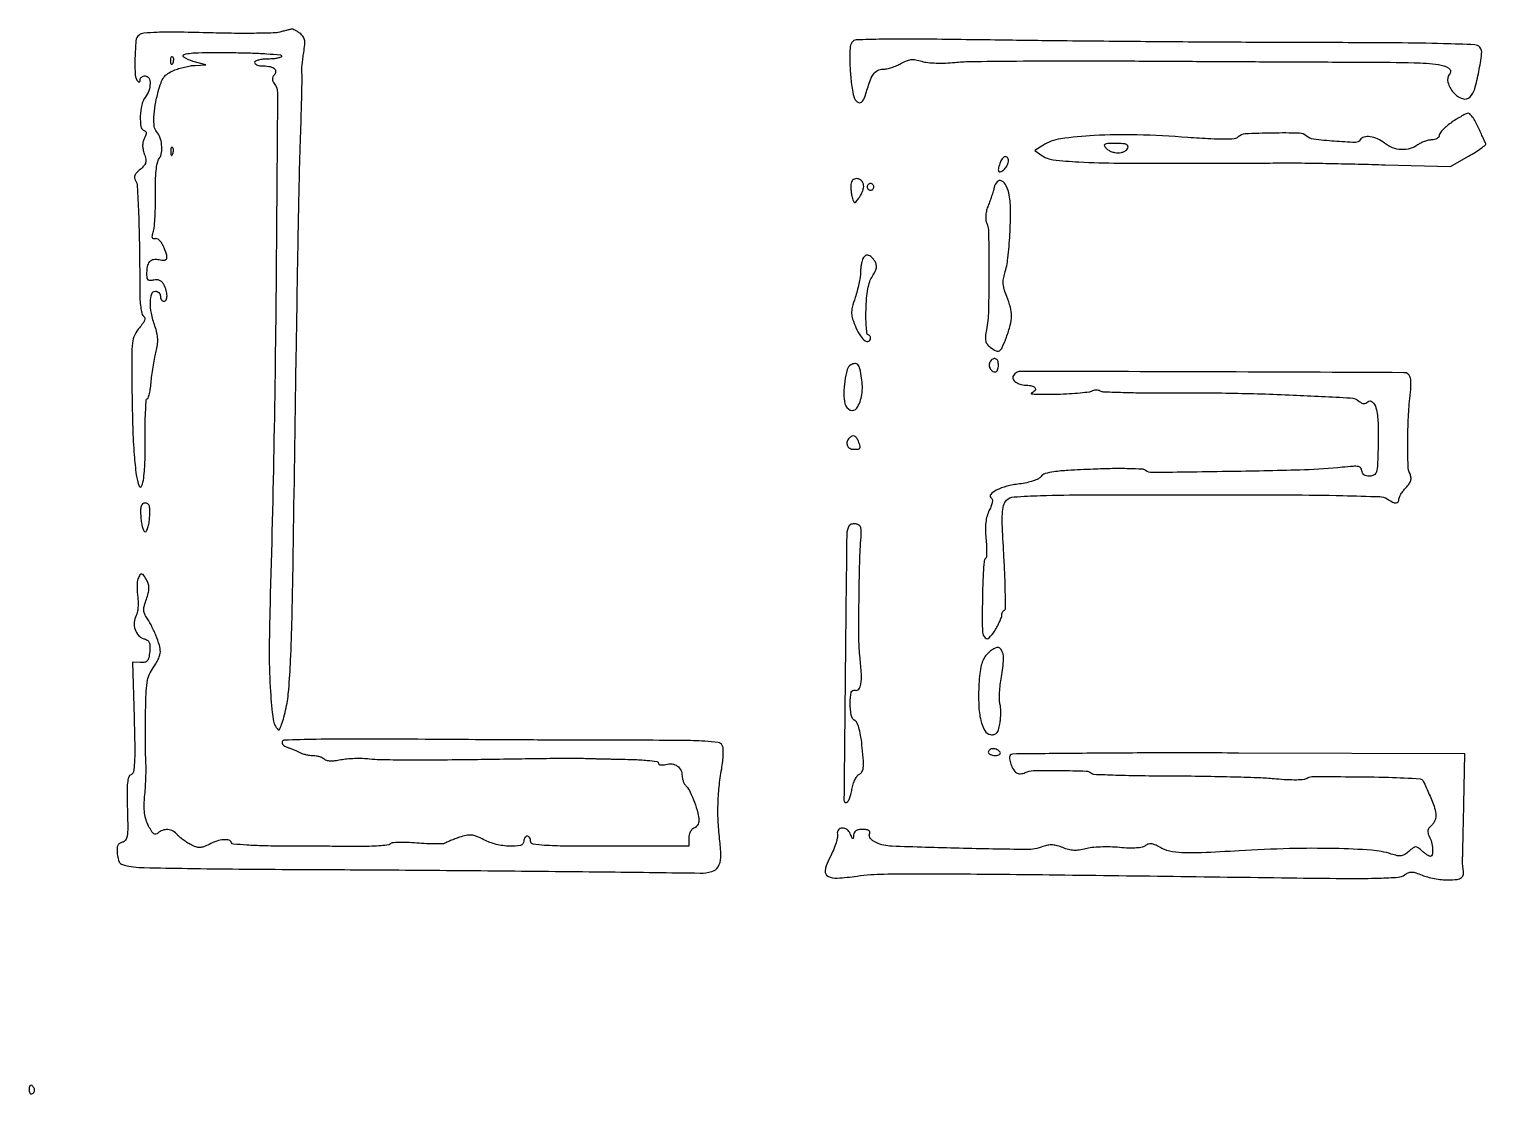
# Model space of a CAD drawing. Extents: x 0 to 5034, y 0 to 2560.
# Drawn here: x 3828 to 4260.8, y 1728.4 to 2044.9 of the extents above; entities that cross this region are included whole.
import ezdxf

# ---------------------------------------------------------------- set-up
doc = ezdxf.new("R2010")
doc.units = 0

msp = doc.modelspace()

# ---------------------------------------------------------------- linework, layer by layer
for points in [[(3902.5, 2044.015803, -0.054598), (3900.497223, 2043.743513, -0.00392), (3894.885597, 2043.641372, -0.005469), (3888.175857, 2043.645253, -0.004104), (3880.791395, 2043.790918, 0.00344), (3871.859697, 2043.978964, 0.011662), (3866.030918, 2043.925616, 0.012202), (3862.042773, 2043.698535, 0.154063), (3860.665186, 2043.137092, 0.199101), (3859.745331, 2041.391626, 0.017444), (3859.454066, 2036.293008, 0.017892), (3859.52346, 2031.191146, 0.18611), (3860.358425, 2029.308242, 0.117973), (3860.602152, 2029.158631, 0.255758), (3860.811537, 2029.197838, 0.167249), (3860.955045, 2029.430086, 0.05557), (3861, 2029.833333, -0.127718), (3861.115534, 2030.278257, -0.100747), (3861.440625, 2030.657292, -0.089419), (3861.926925, 2030.912123, -0.076226), (3862.5, 2031, -0.278987), (3863.540928, 2030.370167, -0.122471), (3863.937027, 2028.743052, -0.08475), (3863.555089, 2026.57062, -0.076255), (3862.468197, 2024.55887, 0.109313), (3861.445349, 2022.32742, 0.045158), (3861.039505, 2019.011398, 0.043231), (3861.209358, 2015.919592, 0.284243), (3862.15979, 2014.78007, -0.121319), (3862.623425, 2014.487318, -0.180995), (3862.811669, 2014.051843, -0.109356), (3862.704921, 2013.422209, -0.031114), (3862.272541, 2012.522521, 0.065682), (3861.873923, 2011.52169, 0.05889), (3861.728793, 2010.413394, 0.052165), (3861.8419, 2009.18302, 0.034895), (3862.21343, 2007.8176, -0.033913), (3862.649736, 2006.226449, -0.117046), (3862.614483, 2005.165078, -0.120021), (3862.107254, 2004.247824, -0.036542), (3860.941569, 2003.153769, 0.035193), (3859.964262, 2002.241457, 0.087714), (3859.435036, 2001.423807, 0.124335), (3859.317823, 2000.658934, 0.117463), (3859.57301, 1999.911952, -0.128076), (3860.133656, 1998.151317, -0.003611), (3860.504269, 1990.151452, -0.006327), (3860.776165, 1979.861558, -0.002842), (3860.885406, 1966.33987, 0.016316), (3860.971552, 1963.881231, 0.024499), (3861.221325, 1961.749565, 0.023439), (3861.57928, 1960.090498, 0.191763), (3862.032076, 1959.480176, -0.214603), (3862.359743, 1958.995454, -0.13414), (3862.293606, 1958.301761, -0.070621), (3861.776074, 1957.360583, -0.023281), (3860.768298, 1956.140306, 0.076874), (3859.386104, 1954.046282, 0.078889), (3858.716686, 1951.651002, 0.0292), (3858.488017, 1947.62129, 0.002356), (3858.55609, 1937, 0.005013), (3858.780604, 1926.384519, 0.011306), (3859.213112, 1918.350709, 0.013509), (3859.830457, 1912.402217, 0.059876), (3860.699323, 1909, 0.680545), (3861.427504, 1908.995594, 0.06617), (3862.052899, 1911.448925, 0.022809), (3862.442963, 1916.868995, 0.009336), (3862.498769, 1924.25, -0.006259), (3862.504571, 1928.371954, -0.010419), (3862.62526, 1931.842187, -0.004295), (3862.811153, 1934.734132, -0.393054), (3863.097111, 1935, 0.332972), (3863.400952, 1935.227573, 0.015694), (3863.741828, 1936.542187, 0.02058), (3864.052362, 1938.237446, 0.012729), (3864.283932, 1940.25, -0.010565), (3864.535721, 1942.52492, -0.007888), (3864.905718, 1945.021396, -0.007982), (3865.329212, 1947.363617, -0.017957), (3865.742011, 1949.120709, 0.033499), (3866.129522, 1951.035448, 0.045247), (3866.204157, 1952.799655, 0.043596), (3865.959322, 1954.598307, 0.028151), (3865.380585, 1956.620709, -0.034176), (3864.343015, 1960.41877, -0.052512), (3864.025303, 1963.809627, -0.074335), (3864.411507, 1966.204279, -0.326541), (3865.5, 1967, -0.099038), (3866.072457, 1966.885486, -0.097945), (3866.559375, 1966.559375, -0.097945), (3866.885486, 1966.072457, -0.099038), (3867, 1965.5, 0.064853), (3867.074694, 1964.926543, 0.082425), (3867.29375, 1964.440625, 0.098894), (3867.618646, 1964.115568, 0.148195), (3868, 1964, 0.287881), (3868.69743, 1964.43784, 0.112207), (3868.963779, 1965.595659, 0.072964), (3868.727148, 1967.238668, 0.050715), (3868.013088, 1968.975544, 0.07032), (3867.457802, 1969.734251, 0.096482), (3866.764429, 1970.214963, 0.09675), (3865.942851, 1970.3995, 0.071075), (3865.013088, 1970.293172, -0.049288), (3864.030638, 1970.137364, -0.177282), (3863.43265, 1970.317203, -0.181734), (3863.101037, 1970.836622, -0.052211), (3863, 1971.801581, -0.039229), (3863.195112, 1974.284568, -0.128092), (3863.84926, 1975.782933, -0.187141), (3864.977843, 1976.450823, -0.102928), (3866.604258, 1976.384477, 0.06898), (3868.194624, 1976.211783, 0.323917), (3868.881546, 1976.740606, 0.160023), (3868.845409, 1977.98027, 0.02026), (3867.82188, 1980.491585, 0.044281), (3867.280193, 1981.446432, 0.061796), (3866.627543, 1982.178705, 0.078765), (3865.969592, 1982.593217, 0.195275), (3865.410433, 1982.604003, -0.150892), (3864.904126, 1982.57009, -0.288724), (3864.629506, 1982.849924, -0.103644), (3864.624436, 1983.545933, -0.018561), (3864.930225, 1984.815365, 0.046263), (3865.213372, 1986.362241, 0.008896), (3865.415177, 1989.208264, 0.009404), (3865.529443, 1992.548917, 0.008545), (3865.523553, 1996, -0.010842), (3865.534488, 1999.788625, -0.02086), (3865.735541, 2002.817389, -0.024687), (3866.099698, 2005.1124, -0.095773), (3866.654793, 2006.433834, 0.112377), (3867.318953, 2008.172773, 0.059696), (3867.369395, 2010.489379, 0.059237), (3866.867033, 2012.780872, 0.102312), (3865.870892, 2014.45, -0.159824), (3865.190002, 2015.954401, -0.037517), (3865.097472, 2018.753517, -0.032912), (3865.481952, 2022.30782, -0.02104), (3866.371176, 2026.367598, -0.022267), (3867.182979, 2028.971375, -0.071289), (3868.035216, 2030.57265, -0.088397), (3869.192304, 2031.679098, -0.047202), (3870.941853, 2032.617598, -0.025201), (3872.429032, 2033.156476, -0.016632), (3874.1848, 2033.63104, -0.016752), (3875.927366, 2033.979235, -0.030869), (3877.36481, 2034.126368), (3880.5, 2034.252737), (3876.75, 2035.302734, -0.068068), (3873.964326, 2036.509944, -0.672717), (3874.106072, 2037.397181, -0.053794), (3878.190354, 2037.891854, -0.005429), (3888, 2037.913296, -0.005571), (3893.751544, 2037.799315, -0.009263), (3898.59375, 2037.559514, -0.003408), (3902.665806, 2037.254261, -0.390499), (3903, 2036.891606, -0.310157), (3902.762275, 2036.545239, -0.037138), (3901.825, 2036.261909, -0.033835), (3900.533113, 2036.06445, -0.02101), (3899, 2036, 0.023598), (3897.467056, 2035.92761, 0.037669), (3896.175, 2035.70625, 0.04382), (3895.251055, 2035.387127, 0.295869), (3895, 2035, 0.184582), (3895.1459, 2034.618248, 0.090276), (3895.563475, 2034.29375, 0.070137), (3896.184194, 2034.073821, 0.050159), (3896.918213, 2034, -0.036544), (3899.248175, 2033.829481, -0.109167), (3900.733446, 2033.264336, -0.234975), (3901.234195, 2032.406081, -0.192141), (3900.903079, 2031.383217, 0.056324), (3900.440399, 2030.677317, 0.108693), (3900.273316, 2030.026038, 0.114831), (3900.398503, 2029.389079, 0.067602), (3900.81117, 2028.727526, -0.176689), (3901.801498, 2025.954006, -0.000302), (3901.421313, 1974.699184, -0.002524), (3900.747124, 1923.118021, -0.002912), (3899.56965, 1873.948615, 0.007321), (3899.346741, 1859.213232, 0.016145), (3899.704605, 1847.963974, 0.015475), (3900.49731, 1839.647957, 0.165457), (3901.963839, 1836.642195, 0.514608), (3902.381965, 1836.71036, 0.0264), (3903.018301, 1838.19113, 0.024013), (3903.704929, 1840.371592, 0.012564), (3904.359283, 1843.142195, 0.031689), (3905.142426, 1848.564291, 0.008473), (3905.692709, 1857.267934, 0.005999), (3906.123416, 1869.857509, 0.001809), (3906.479193, 1889, -0.00009), (3907.343257, 1946.04403, -0.000482), (3907.850054, 1977.151621, -0.000845), (3908.225, 1996.94061, -0.00278), (3908.567174, 2010, 0.000432), (3908.907267, 2021.005711, 0.002497), (3909.05291, 2026.822314, 0.003932), (3909.096771, 2030.424121, 0.025051), (3909.013128, 2032.25, -0.043031), (3909.005887, 2032.984405, -0.006764), (3909.13551, 2034.425961, -0.007472), (3909.337205, 2036.12513, -0.006461), (3909.598546, 2037.902209, 0.017253), (3909.896132, 2040.281355, 0.071434), (3909.82003, 2041.724247, 0.110684), (3909.366764, 2042.750819, 0.075936), (3908.460955, 2043.652209, 0.017236), (3907.714252, 2044.159668, 0.022344), (3906.995017, 2044.569331, 0.020845), (3906.379717, 2044.852556, 0.150708), (3906.05887, 2044.881685, 0.00692), (3905.699925, 2044.80049, 0.000591), (3904.782918, 2044.578528, 0.000782), (3903.689739, 2044.310743, 0.000606)], [(4072.460805, 2040.936581, 0.124447), (4071.935847, 2039.27465, 0.016954), (4071.846108, 2035.601858, 0.019101), (4072.05366, 2031.251597, 0.016932), (4072.595243, 2026.75, 0.055548), (4073.279177, 2024.225588, 0.210124), (4074.414933, 2023.099743, 0.333209), (4075.593333, 2023.434114, 0.094328), (4076.49966, 2025.25, -0.014238), (4077.761286, 2029.281179, -0.065276), (4078.852024, 2031.470839, -0.122476), (4080.095548, 2032.593901, -0.12332), (4081.717028, 2033, 0.051596), (4082.868655, 2033.119155, 0.025029), (4084.302049, 2033.494714, 0.024515), (4085.769613, 2034.039271, 0.032319), (4087.042427, 2034.684134, -0.035211), (4088.63973, 2035.481833, -0.072035), (4089.993931, 2035.82611, -0.069693), (4091.419038, 2035.777598, -0.031159), (4093.247418, 2035.338901, 0.04709), (4095.011363, 2034.974582, 0.018749), (4097.477937, 2034.796512, 0.017817), (4100.259189, 2034.799452, 0.017487), (4103.050699, 2034.99983, -0.023443), (4107.449996, 2035.263007, -0.00126), (4121.411768, 2035.407579, -0.001969), (4138.02653, 2035.472316, -0.001434), (4156.5, 2035.418565, 0.000112), (4176.093189, 2035.309759, 0.000105), (4196.098022, 2035.207381, 0.000105), (4213.837665, 2035.124059, 0.000365), (4225.301776, 2035.080978, -0.004587), (4239.539674, 2034.907243, -0.029242), (4246.7392, 2034.331194, -0.099329), (4249.824452, 2033.252592, -0.461406), (4250.106418, 2031.628225, 0.243741), (4249.554345, 2029.094863, 0.114211), (4251.181157, 2026.052432, 0.127004), (4253.85273, 2024.225973, 0.290919), (4256.134211, 2024.734211, 0.128431), (4257.506429, 2027.076558, 0.020693), (4258.738912, 2032.267987, 0.017531), (4259.572986, 2037.548666, 0.20644), (4259.00015, 2039.499819, 0.212045), (4257.514234, 2040.236333, 0.00363), (4248.22995, 2040.561545, 0.005456), (4234.250621, 2040.797033, 0.001028), (4208.707838, 2040.896035, -0.000915), (4186.731148, 2040.976218, -0.000591), (4161.290589, 2041.145685, -0.000595), (4136.428119, 2041.370277, -0.001125), (4116.387786, 2041.62022, 0.001101), (4093.510301, 2041.906625, 0.00647), (4081.500601, 2041.875127, 0.00496), (4073.735627, 2041.677219, 0.250506)], [(3870.683114, 2034.8125, -0.054073), (3870.461564, 2034.395823, -0.470617), (3870.279315, 2034.37858, -0.168741), (3870.137993, 2034.670344, -0.018894), (3870.078947, 2035.416667, -0.028489), (3870.089945, 2036.112848, -0.077125), (3870.200665, 2036.592839, -0.208169), (3870.385309, 2036.77538, -0.296942), (3870.604167, 2036.729167, -0.126455), (3870.797407, 2036.402231, -0.060344), (3870.876576, 2035.916927, -0.05415), (3870.839148, 2035.359369, -0.051402)], [(4250.75, 2017.232888, 0.022417), (4249.314172, 2016.152039, 0.028748), (4248.101562, 2015.027848, 0.029076), (4247.226255, 2014.004535, 0.163808), (4247, 2013.332458, -0.164119), (4246.827688, 2012.821635, -0.09404), (4246.339063, 2012.382067, -0.07574), (4245.610577, 2012.079314, -0.0572), (4244.75, 2011.968197, 0.051718), (4243.747293, 2011.849856, 0.030728), (4242.590731, 2011.514453, 0.030499), (4241.46639, 2011.032884, 0.045509), (4240.55887, 2010.468197, -0.093742), (4238.334228, 2009.364273, -0.082115), (4235.751236, 2009.079452, -0.078524), (4233.111682, 2009.644164, -0.074896), (4230.727129, 2011, 0.058531), (4228.62249, 2012.289174, 0.075831), (4226.450782, 2012.916689, 0.097013), (4224.6192, 2012.800217, 0.192396), (4223.468113, 2011.948406, -0.269424), (4222.083831, 2011.208494, -0.009483), (4215.787939, 2011.551594, -0.01221), (4209.620613, 2012.156853, -0.157658), (4207.55, 2013.119007, 0.184283), (4205.423802, 2013.976264, 0.008233), (4197.366316, 2013.994871, 0.008171), (4189.307885, 2013.74902, 0.186766), (4187.231341, 2012.831341, -0.17369), (4186.085454, 2012.289849, -0.022029), (4183.313361, 2012.141536, -0.016644), (4179.080276, 2012.242662, -0.004323), (4172.281341, 2012.690797, 0.012296), (4157.227021, 2013.442217, 0.020065), (4144.445403, 2013.252468, 0.021554), (4134.434131, 2012.267494, 0.106633), (4129.152042, 2010.317597), (4126.804085, 2008.825525), (4128.931021, 2007.335761, 0.124195), (4132.236578, 2006.076843, 0.015775), (4139.890899, 2005.422976, 0.011622), (4151.79356, 2005.060695, 0.002635), (4172, 2005.022005, -0.000059), (4181.929861, 2005.054158, -0.000065), (4191.50625, 2005.082792, -0.00006), (4199.66957, 2005.10515, -0.000345), (4204, 2005.113502, -0.00436), (4208.106232, 2005.082783, -0.001018), (4214.992791, 2004.957184, -0.001049), (4222.916702, 2004.779891, -0.00103), (4230.890354, 2004.568309), (4250.280707, 2004.013823), (4255.689794, 2007.108589, 0.010714), (4257.741893, 2008.34178, 0.017443), (4259.422001, 2009.484853, 0.011565), (4260.711443, 2010.476189, 0.34382), (4260.799441, 2010.852157, -0.000746), (4260.600037, 2011.285908, -0.000047), (4260.017367, 2012.55867, -0.00007), (4259.323395, 2014.075492, -0.000052), (4258.557552, 2015.75048, 0.020099), (4257.736477, 2017.371156, 0.029209), (4256.875042, 2018.722455, 0.028821), (4256.079313, 2019.699336, 0.235063), (4255.557552, 2019.900431, 0.092159), (4254.946283, 2019.726197, 0.011276), (4253.709093, 2019.075768, 0.013044), (4252.263333, 2018.223502, 0.010426)], [(3870.078947, 2008.416667, 0.018894), (3870.137993, 2007.670344, 0.168741), (3870.279315, 2007.37858, 0.470617), (3870.461564, 2007.395823, 0.054073), (3870.683114, 2007.8125, 0.051402), (3870.839148, 2008.359369, 0.05415), (3870.876576, 2008.916927, 0.060344), (3870.797407, 2009.402231, 0.126455), (3870.604167, 2009.729167, 0.296942), (3870.385309, 2009.77538, 0.208169), (3870.200665, 2009.592839, 0.077125), (3870.089945, 2009.112848, 0.028489)], [(4154.361626, 2009.5, -0.114669), (4153.973417, 2008.926113, -0.065763), (4153.288127, 2008.440625, -0.060287), (4152.426555, 2008.11179, -0.06112), (4151.515456, 2008, -0.057365), (4150.554739, 2008.110587, -0.04355), (4149.546182, 2008.440625, -0.044556), (4148.642348, 2008.925453, -0.074303), (4148, 2009.5, -0.079291), (4147.534148, 2010.286992, -0.382691), (4147.699892, 2010.73441, -0.112695), (4148.539539, 2010.958305, -0.009037), (4150.84617, 2011, -0.014367), (4152.93263, 2010.940037, -0.086675), (4153.98371, 2010.693511, -0.228804), (4154.397158, 2010.219856, -0.159886)], [(4116.606989, 2005.418213, 0.024741), (4116.019275, 2003.626361, 0.156565), (4116.060147, 2002.679581, 0.416599), (4116.559197, 2002.452167, 0.082898), (4117.5, 2003, 0.087158), (4118.469039, 2004.140737, 0.095216), (4118.953913, 2005.509462, 0.149525), (4118.798786, 2006.562563, 0.289638), (4118.106989, 2007, 0.144282), (4117.720929, 2006.886229, 0.059761), (4117.297997, 2006.53535, 0.052351), (4116.905323, 2006.023355, 0.045844)], [(4072.354299, 1999.480905, 0.069739), (4072.180455, 1998.728806, 0.027324), (4072.144954, 1997.66204, 0.026402), (4072.232237, 1996.487236, 0.029747), (4072.442049, 1995.374871, 0.010084), (4072.889301, 1993.733778, 0.239116), (4073.208287, 1993.39523, 0.31132), (4073.610004, 1993.501191, 0.015286), (4074.518093, 1994.627107, 0.035564), (4075.063359, 1995.464753, 0.028698), (4075.52911, 1996.432472, 0.029556), (4075.855853, 1997.379935, 0.063495), (4075.968197, 1998.143011, 0.157182), (4075.56499, 1999.482161, 0.154196), (4074.452926, 2000.346209, 0.184967), (4073.196483, 2000.332089, 0.209839)], [(4114.727288, 1997.799067, -0.0166), (4114.437718, 1996.699687, -0.007294), (4113.985205, 1995.263981, -0.007209), (4113.460499, 1993.753493, -0.009594), (4112.937755, 1992.397464, 0.036392), (4112.499243, 1991.048856, 0.035629), (4112.25706, 1989.641334, 0.038023), (4112.227296, 1988.356253, 0.083062), (4112.440288, 1987.397464, -0.092648), (4113.077933, 1984.244948, -0.00371), (4113.164674, 1972.498765, -0.005993), (4113.028, 1961.129503, -0.040382), (4112.439157, 1955.527373, 0.021512), (4112.145868, 1953.48211, 0.077738), (4112.218972, 1952.172298, 0.111058), (4112.664742, 1951.205754, 0.071643), (4113.549808, 1950.339921, 0.040716), (4115.292072, 1949.271766, 0.259971), (4116.290295, 1949.311799, 0.152565), (4117.117779, 1950.256717, 0.012909), (4118.364142, 1953.283433, 0.025308), (4119.535215, 1956.887072, 0.06421), (4119.90593, 1959.609167, 0.068608), (4119.563834, 1962.228079, 0.032233), (4118.450749, 1965.463631, -0.027294), (4117.759238, 1967.411039, -0.051068), (4117.452657, 1969.05308, -0.055816), (4117.49815, 1970.622289, -0.040037), (4117.882271, 1972.335755, 0.047465), (4118.810197, 1976.782912, 0.013302), (4119.408197, 1983.864743, 0.013299), (4119.62876, 1990.967897, 0.047528), (4119.218279, 1995.489235, 0.058651), (4118.34258, 1998.293377, 0.1706), (4116.967341, 1999.74668, 0.334173), (4115.645276, 1999.519779, 0.133654)], [(4077, 1998, 0.099038), (4077.076342, 1997.618362, 0.097945), (4077.29375, 1997.29375, 0.097945), (4077.618362, 1997.076342, 0.099038), (4078, 1997, 0.099038), (4078.381638, 1997.076342, 0.097945), (4078.70625, 1997.29375, 0.097945), (4078.923658, 1997.618362, 0.099038), (4079, 1998, 0.099038), (4078.923658, 1998.381638, 0.097945), (4078.70625, 1998.70625, 0.097945), (4078.381638, 1998.923658, 0.099038), (4078, 1999, 0.099038), (4077.618362, 1998.923658, 0.097945), (4077.29375, 1998.70625, 0.097945), (4077.076342, 1998.381638, 0.099038)], [(4075.623207, 1976.460477, 0.037308), (4075.383719, 1975.663256, 0.016641), (4075.183067, 1974.584898, 0.016365), (4075.045567, 1973.424672, 0.021312), (4075, 1972.35611, -0.040454), (4074.896895, 1971.083842, -0.012604), (4074.540484, 1969.199499, -0.012508), (4074.034519, 1967.106191, -0.013486), (4073.435691, 1965.093197, 0.015837), (4072.583628, 1962.178888, 0.069904), (4072.382066, 1960.405813, 0.075468), (4072.685135, 1958.711838, 0.020287), (4073.671591, 1956.155299, 0.043953), (4074.968728, 1953.762008, 0.089328), (4076.442258, 1952.220032, 0.280038), (4077.464069, 1952.134182, 0.284452), (4078, 1953, 0.073382), (4077.943621, 1953.382078, 0.087903), (4077.779687, 1953.706121, 0.100631), (4077.536009, 1953.922662, 0.132389), (4077.25, 1953.999562, -0.380037), (4076.956803, 1954.259727, -0.009626), (4076.766195, 1956.170788, -0.015808), (4076.650254, 1958.557183, -0.009515), (4076.656196, 1961.391582, -0.013827), (4076.828541, 1964.921976, -0.028124), (4077.195871, 1967.674557, -0.035927), (4077.770727, 1969.829226, -0.061953), (4078.587378, 1971.493011, 0.029823), (4079.363096, 1972.846539, 0.070867), (4079.726471, 1973.945693, 0.094197), (4079.716895, 1974.898102, 0.091467), (4079.359739, 1975.791472, 0.056027), (4078.288715, 1977.130409, 0.152928), (4077.225472, 1977.684852, 0.22581), (4076.307907, 1977.433867, 0.123933)], [(4072.126428, 1945.078137, 0.188586), (4071.072007, 1943.674954, 0.030626), (4070.346468, 1940.277638, 0.034214), (4070.044763, 1936.550274, 0.064657), (4070.395484, 1933.560401, 0.231845), (4071.995776, 1931.666413, 0.366436), (4073.916806, 1932.237313, 0.111089), (4075.413597, 1936.236051, 0.074001), (4075.360391, 1941.147701, 0.01763), (4074.817796, 1943.912041, 0.115361), (4074.195868, 1945.171176, 0.258408), (4073.340385, 1945.509453, 0.106494)], [(4113.5, 1946, 0.144187), (4113.245197, 1945.069103, 0.115518), (4113.502676, 1944.057547, 0.118376), (4114.174754, 1943.283364, 0.156311), (4115.059017, 1943, 0.200667), (4115.418575, 1943.150357, 0.084925), (4115.723586, 1943.5875, 0.064972), (4115.93082, 1944.23444, 0.045091), (4116, 1945, 0.086441), (4115.77983, 1946.264012, 0.21455), (4115.141919, 1946.925046, 0.248207), (4114.303763, 1946.835804, 0.106542)], [(4120.434848, 1941.894582, 0.245069), (4120.361337, 1940.888124, 0.144656), (4121.151977, 1939.940003, 0.08998), (4122.733525, 1939.254629, 0.055719), (4124.75, 1939.015313, -0.072367), (4126.203984, 1938.793648, -0.221908), (4126.926451, 1938.143826, -0.302851), (4126.776225, 1937.348096, -0.103147), (4125.75, 1936.660247, 0.789871), (4125.777894, 1936.477169, 0.012432), (4127.530134, 1936.37601, 0.010214), (4130.170966, 1936.343324, 0.004879), (4133.565351, 1936.403777, 0.00715), (4137.124167, 1936.55285, 0.00984), (4140.315746, 1936.795375, 0.006887), (4142.962543, 1937.08582, 0.108043), (4143.815351, 1937.385881, -0.078018), (4144.354708, 1937.612554, -0.05902), (4144.992948, 1937.692253, -0.059298), (4145.628716, 1937.620664, -0.080923), (4146.16064, 1937.400719, 0.129019), (4147.092886, 1937.11545, 0.002365), (4152.294092, 1936.930191, 0.005675), (4158.394139, 1936.811077, 0.003741), (4165.41064, 1936.806214, -0.006084), (4184.800161, 1936.701935, -0.006739), (4203.530639, 1936.12068, -0.002408), (4220.543143, 1935.280992, -0.161018), (4223.220492, 1934.231971, 0.048951), (4223.943233, 1933.74291, 0.114735), (4224.568328, 1933.570848, 0.131942), (4225.148683, 1933.701988, 0.075341), (4225.731153, 1934.131153, -0.407834), (4227.090833, 1934.145995, -0.14263), (4228.17097, 1932.276356, -0.050134), (4228.782546, 1927.94738, -0.016423), (4228.829742, 1921.498249, -0.00386), (4228.628424, 1915.444823, -0.055045), (4228.303979, 1913.311722, -0.193719), (4227.591827, 1912.362421, -0.136967), (4226.293621, 1912, -0.054701), (4225.325147, 1912.106271, -0.100088), (4224.601962, 1912.427576, -0.124256), (4224.159297, 1912.94683, -0.115181), (4224, 1913.629166, 0.178272), (4223.7061, 1914.427272, 0.174317), (4222.961831, 1914.853368, 0.061977), (4221.439802, 1914.931048, 0.008384), (4218.25, 1914.644565, -0.019315), (4206.922461, 1913.87635, -0.003338), (4185.432443, 1913.394611, -0.000704), (4161.75759, 1913.055383, -0.166932), (4159.727001, 1913.723556, 0.151531), (4158.718296, 1914.089402, 0.006114), (4154.786687, 1914.226799, 0.009859), (4149.93726, 1914.24129, 0.005875), (4144.166964, 1914.076913, 0.004218), (4136.698007, 1913.713155, 0.020387), (4132.469751, 1913.298016, 0.034146), (4129.880035, 1912.754416, 0.16683), (4128.666964, 1911.914166, -0.119117), (4127.865924, 1911.240439, -0.033011), (4126.339598, 1910.602002, -0.030212), (4124.402924, 1910.066504, -0.023094), (4122.233524, 1909.709329, 0.03474), (4118.499695, 1909.004973, 0.050059), (4115.350653, 1907.834255, 0.094922), (4113.704153, 1906.594887, 0.468796), (4113.84547, 1905.595505, -0.215931), (4114.157187, 1905.131846, -0.078878), (4114.164576, 1904.322525, -0.053438), (4113.878188, 1903.224229, -0.025228), (4113.290438, 1901.880378, 0.046281), (4112.62237, 1900.159189, 0.039855), (4112.240345, 1898.255839, 0.034465), (4112.131854, 1896.066354, 0.020866), (4112.290439, 1893.474862, -0.012814), (4112.451423, 1891.394221, -0.017983), (4112.480539, 1889.531552, -0.014397), (4112.405984, 1888.0151, -0.178032), (4112.168914, 1887.498576, 0.17456), (4111.743854, 1886.588674, 0.008436), (4111.491044, 1883.202196, 0.009195), (4111.294208, 1878.190315, 0.002343), (4111.162684, 1870.061432, 0.019727), (4111.284949, 1865.68921, 0.172358), (4112.044483, 1863.935761, 0.425628), (4113.216755, 1863.917165, 0.058664), (4114.893815, 1866.05737, 0.013697), (4115.69759, 1867.460953, 0.016186), (4116.377126, 1868.831436, 0.015146), (4116.874008, 1870.014409, 0.091292), (4116.996262, 1870.666667, -0.060736), (4117.055213, 1871.137618, -0.057982), (4117.225811, 1871.588542, -0.062606), (4117.476571, 1871.953064, -0.109382), (4117.772455, 1872.166667, 0.29871), (4118.066544, 1872.612748, 0.002571), (4118.054421, 1876.908046, 0.007799), (4117.935961, 1881.934679, 0.004818), (4117.647615, 1887.839446, -0.002878), (4117.17564, 1896.791602, -0.022968), (4117.171551, 1900.92731, -0.053386), (4117.536777, 1903.317805, -0.132642), (4118.412105, 1904.839446, -0.181235), (4120.635495, 1905.8496, -0.009607), (4128.545866, 1906.234819, -0.00668), (4142.271226, 1906.455646, -0.000682), (4174.786945, 1906.5, -0.001005), (4202.253816, 1906.444817, -0.004507), (4218.330625, 1906.235275, -0.003074), (4229.28273, 1905.926396, -0.133407), (4231.472506, 1905.25, 0.024444), (4233.110888, 1904.32069, 0.112677), (4234.162893, 1904.06026, 0.258429), (4234.759742, 1904.376714, 0.145382), (4235, 1905.185549, -0.110135), (4235.133977, 1905.786414, -0.027689), (4235.612668, 1906.674998, -0.026913), (4236.287362, 1907.654217, -0.02427), (4237.085678, 1908.5912, 0.035388), (4238.013517, 1909.730533, 0.080698), (4238.496151, 1910.725467, 0.101227), (4238.580529, 1911.672801, 0.082155), (4238.301229, 1912.655651, -0.10375), (4237.72332, 1915.079498, -0.007155), (4237.631425, 1922.155183, -0.011173), (4237.808124, 1929.619708, -0.018962), (4238.331892, 1935.845385, 0.013516), (4238.499146, 1937.603944, 0.015383), (4238.561781, 1939.294602, 0.014663), (4238.52879, 1940.725172, 0.078668), (4238.36724, 1941.48537, 0.309291), (4236.502713, 1942.773239, 0.000271), (4179.553573, 1943.001727, 0.000296), (4122.720056, 1943.165249, 0.260543)], [(4071.666667, 1923.333333, 0.126831), (4071.038601, 1922.268934, 0.166841), (4071.094426, 1921.150455, 0.169225), (4071.822676, 1920.31303, 0.130671), (4073, 1920, 0.021585), (4074.400037, 1920.060467, 0.245206), (4074.852469, 1920.348708, 0.209457), (4074.915119, 1920.917637, 0.015787), (4074.393011, 1922.418213, 0.062001), (4073.854144, 1923.427876, 0.159549), (4073.198897, 1923.916012, 0.18858), (4072.45935, 1923.87979, 0.091171)], [(3861.192502, 1899.75, 0.022046), (3861.382792, 1898.121356, 0.034529), (3861.703423, 1896.748437, 0.037834), (3862.093312, 1895.755278, 0.287846), (3862.5, 1895.5, 0.287846), (3862.906688, 1895.755278, 0.037834), (3863.296577, 1896.748437, 0.034529), (3863.617208, 1898.121356, 0.022046), (3863.807498, 1899.75, 0.01517), (3863.899252, 1901.939173, 0.077657), (3863.72584, 1903.139704, 0.169392), (3863.268355, 1903.761839, 0.151427), (3862.5, 1904, 0.151427), (3861.731645, 1903.761839, 0.169392), (3861.27416, 1903.139704, 0.077657), (3861.100748, 1901.939173, 0.01517)], [(4071.683865, 1897.2975, 0.136304), (4070.926317, 1894.688949, 0.000335), (4070.494503, 1855.526053, 0.000174), (4070.096387, 1815.742383, 0.417045), (4070.831635, 1815, 0.260617), (4071.256917, 1815.237825, 0.037929), (4071.727264, 1816.151988, 0.034878), (4072.160798, 1817.419173, 0.02314), (4072.486765, 1818.921662, -0.033249), (4072.854734, 1820.466454, -0.038924), (4073.410839, 1821.866373, -0.042682), (4074.059257, 1822.945049, -0.145471), (4074.702145, 1823.439197, 0.175857), (4075.461838, 1824.098225, 0.100542), (4075.834054, 1825.269597, 0.043983), (4075.87383, 1827.324983, 0.007321), (4075.545043, 1831.267535, 0.013375), (4075.154484, 1834.386005, 0.026903), (4074.649537, 1836.812947, 0.031373), (4074.06741, 1838.55991, 0.169802), (4073.417561, 1839.29969, -0.222319), (4072.2521, 1840.933418, -0.045641), (4071.921936, 1844.555428, -0.05506), (4072.279185, 1847.780458, -0.457675), (4073.42043, 1848.39216, 0.33229), (4074.491682, 1848.694662, 0.126305), (4075.137639, 1850.211157, 0.051639), (4075.283407, 1853.232171, 0.014067), (4074.886269, 1858, -0.026247), (4074.560329, 1863.541151, -0.003769), (4074.574689, 1874.896265, -0.004457), (4074.778451, 1886.396858, -0.014664), (4075.202929, 1893.97499, 0.024489), (4075.264506, 1895.66996, 0.082818), (4075.069128, 1896.756511, 0.135678), (4074.601975, 1897.420822, 0.123466), (4073.843237, 1897.780359, 0.049393), (4073.172219, 1897.846414, 0.054908), (4072.525506, 1897.7748, 0.062361), (4071.996808, 1897.585068, 0.137892)], [(3860.343338, 1881.452342, 0.068737), (3860.146742, 1880.609467, 0.018943), (3860.073089, 1879.24704, 0.018763), (3860.106592, 1877.681395, 0.018606), (3860.257315, 1876.118238, -0.027841), (3860.380054, 1874.541038, -0.026495), (3860.330232, 1872.933425, -0.027482), (3860.132561, 1871.51958, -0.079251), (3859.792365, 1870.593459, 0.112664), (3859.210932, 1868.614921, 0.094979), (3859.490084, 1866.445093, 0.101302), (3860.51947, 1864.644116, 0.149563), (3862.058057, 1863.695069, -0.074658), (3863.08335, 1863.255748, -0.148545), (3863.661754, 1862.598937, -0.104495), (3863.892781, 1861.560145, -0.026564), (3863.818995, 1859.825577, -0.026123), (3863.555198, 1858.05453, -0.124325), (3863.115694, 1857.138799, -0.170033), (3862.373887, 1856.695052, -0.060406), (3861.12443, 1856.592892), (3858.74886, 1856.685785), (3859.198793, 1840.244109, -0.003071), (3859.383516, 1831.538497, -0.017465), (3859.291557, 1826.9072, -0.027685), (3858.986944, 1824.152583, -0.265727), (3858.268171, 1823.272665, 0.228873), (3857.594774, 1822.556162, 0.049531), (3857.238284, 1820.845209, 0.028094), (3857.095214, 1818.001279, 0.006254), (3857.184873, 1813.133423, -0.004605), (3857.306704, 1807.523716, -0.040556), (3857.136857, 1805.050306, -0.116499), (3856.631055, 1803.789729, -0.194138), (3855.683994, 1803.177659, 0.099822), (3854.845917, 1802.833909, 0.146116), (3854.340297, 1802.224265, 0.096762), (3854.13001, 1801.234227, 0.028327), (3854.19293, 1799.67263, 0.040709), (3854.522884, 1797.841535, 0.162876), (3855.141143, 1796.903143, 0.116578), (3856.326567, 1796.354882, 0.016421), (3859, 1795.900771, 0.028859), (3862.217011, 1795.65026, 0.000949), (3875.103125, 1795.416816, 0.00181), (3890.315101, 1795.225214, 0.001258), (3907.5, 1795.114241, -0.000767), (3935.811873, 1794.959212, -0.000509), (3968.304291, 1794.698358, -0.000511), (4000.389936, 1794.375303, -0.000855), (4027.380073, 1794.029812, 0.070449), (4030.79861, 1794.463383, 0.189875), (4032.725223, 1795.90414, 0.137849), (4033.512035, 1798.646157, 0.031679), (4033.230827, 1803.5, -0.017378), (4032.752437, 1809.019572, -0.019204), (4032.681166, 1814.377607, -0.019413), (4033.020048, 1819.67182, -0.018605), (4033.770632, 1825, 0.017423), (4034.088102, 1827.215677, 0.020674), (4034.227796, 1829.325, 0.019982), (4034.200998, 1831.091271, 0.110594), (4033.944187, 1832, 0.239188), (4032.731779, 1832.839326, 0.019379), (4028.759558, 1833.226718, 0.012755), (4022.017498, 1833.448985, 0.001862), (4008.316528, 1833.5, -0.000819), (3996.035891, 1833.520111, -0.000318), (3979.044235, 1833.586578, -0.000315), (3960.641723, 1833.681872, -0.000391), (3943.514911, 1833.794734, 0.001615), (3925.520744, 1833.869258, 0.004873), (3913.256141, 1833.760912, 0.001497), (3903.875719, 1833.558511, 0.316054), (3903.181753, 1833.04526, 0.171694), (3903.189859, 1832.60289, 0.096367), (3903.474419, 1832.139315, 0.075988), (3903.991378, 1831.724309, 0.055441), (3904.666842, 1831.427528, -0.014994), (3905.494374, 1831.141117, -0.008688), (3906.471586, 1830.75017, -0.008679), (3907.4388, 1830.323686, -0.014429), (3908.236431, 1829.927002, 0.043133), (3909.067883, 1829.571395, 0.023235), (3910.142397, 1829.272307, 0.022972), (3911.273734, 1829.067516, 0.033298), (3912.286431, 1829, -0.039838), (3913.248563, 1828.92322, -0.035414), (3914.226126, 1828.694263, -0.037153), (3915.077922, 1828.358839, -0.084195), (3915.640806, 1827.959194, 0.135444), (3916.328165, 1827.569146, 0.050833), (3917.433667, 1827.407356, 0.040276), (3918.868599, 1827.46014, 0.02263), (3920.590806, 1827.74254, -0.02922), (3922.423056, 1828.018252, -0.015345), (3924.723606, 1828.157018, -0.015214), (3927.097129, 1828.154959, -0.022567), (3929.170405, 1827.996211, 0.026813), (3932.2096, 1827.789429, 0.002176), (3940.203197, 1827.70974, 0.002924), (3949.745582, 1827.711944, 0.002244), (3960.170405, 1827.822093, -0.000236), (3977.622383, 1828.076562, -0.001781), (3985.876542, 1828.163613, -0.003785), (3991.108094, 1828.160551, -0.00636), (3995.5, 1828.068853, 0.001465), (3996.848355, 1828.027491, 0.000917), (3998.426563, 1827.986604, 0.000921), (3999.981048, 1827.952048, 0.00168), (4001.25, 1827.930442, -0.004871), (4007.475489, 1827.784689, -0.015227), (4011.655727, 1827.518458, -0.013455), (4014.53914, 1827.167962, -0.371537), (4015, 1826.633369, 0.273198), (4015.169066, 1826.347043, 0.093276), (4015.645652, 1826.190152, 0.061644), (4016.355522, 1826.183849, 0.035396), (4017.197964, 1826.341518, -0.096579), (4019.013636, 1826.456453, -0.12203), (4020.576015, 1825.846503, -0.127904), (4021.623399, 1824.606303, -0.112188), (4022, 1822.948984, 0.057674), (4022.091218, 1822.160808, 0.037464), (4022.367188, 1821.285237, 0.037431), (4022.771274, 1820.459395, 0.056998), (4023.25, 1819.821429, -0.080471), (4024.402876, 1818.125491, -0.020826), (4025.677849, 1815.06553, -0.021447), (4026.70022, 1811.87669, -0.066942), (4027, 1809.647617, -0.079948), (4026.887856, 1808.950742, -0.06549), (4026.559375, 1808.270573, -0.066606), (4026.073447, 1807.709462, -0.089653), (4025.5, 1807.361626, 0.119725), (4024.925958, 1806.96491, 0.065064), (4024.440625, 1806.252159, 0.059009), (4024.111675, 1805.35096, 0.058092), (4024, 1804.393011), (4024, 1802), (4000.5, 1802, -0.001812), (3987.310229, 1802.047797, -0.014125), (3981.166667, 1802.265957, -0.024114), (3977.720815, 1802.65338, -0.368039), (3977, 1803.5, 0.064853), (3976.925306, 1804.073457, 0.082425), (3976.70625, 1804.559375, 0.098894), (3976.381354, 1804.884432, 0.148195), (3976, 1805, 0.148195), (3975.618646, 1804.884432, 0.098894), (3975.29375, 1804.559375, 0.082425), (3975.074694, 1804.073457, 0.064853), (3975, 1803.5, -0.354532), (3974.006254, 1802.274669, -0.061279), (3970.808382, 1802.000376, -0.051653), (3966.792892, 1802.566471, -0.057181), (3963.121954, 1803.937784, 0.021945), (3960.939279, 1804.933159, 0.070477), (3959.392488, 1805.317029, 0.078431), (3957.891968, 1805.235913, 0.031657), (3955.911792, 1804.679687, 0.005264), (3954.532259, 1804.179774, 0.00581), (3953.208464, 1803.666618, 0.005428), (3952.088538, 1803.203275, 0.029409), (3951.5, 1802.910261, -0.123423), (3950.788666, 1802.709454, -0.008118), (3948.638988, 1802.680867, -0.011372), (3946.047339, 1802.747439, -0.008231), (3943.16464, 1802.93475, 0.010774), (3940.317336, 1803.105223, 0.016337), (3937.836923, 1803.11907, 0.011052), (3935.819717, 1803.019757, 0.24099), (3935.32845, 1802.722426, -0.227021), (3934.828509, 1802.401451, -0.008709), (3932.576619, 1802.159903, -0.014085), (3929.828616, 1801.991325, -0.009296), (3926.66381, 1801.945407, 0.000062), (3922.514841, 1801.961835, 0.000021), (3916.491869, 1801.984676, 0.000021), (3909.841456, 1802.009332, 0.000024), (3903.5, 1802.032266, -0.005568), (3897.554826, 1802.119688, -0.009994), (3892.679422, 1802.343271, -0.004424), (3888.683413, 1802.642184, -0.296277), (3888.166667, 1803.042891, 0.24357), (3887.386887, 1803.780816, 0.088213), (3885.824425, 1803.943936, 0.062587), (3883.742446, 1803.528487, 0.039173), (3881.450819, 1802.558863, -0.028828), (3879.8554, 1801.844594, -0.08802), (3878.694319, 1801.624047, -0.090742), (3877.548359, 1801.819418, -0.03186), (3876.013679, 1802.492926, -0.022631), (3874.900261, 1803.134134, -0.017799), (3873.753756, 1803.924156, -0.018136), (3872.739375, 1804.736447, -0.041672), (3872.054723, 1805.434063, 0.097741), (3870.764549, 1806.484243, 0.102944), (3869.195567, 1806.94082, 0.106213), (3867.61417, 1806.728251, 0.110483), (3866.285098, 1805.885098, -0.164512), (3865.667582, 1805.579693, -0.198069), (3865.046103, 1805.743613, -0.090685), (3864.359097, 1806.494563, -0.020711), (3863.501886, 1807.996353, -0.045053), (3862.737765, 1809.870154, -0.044417), (3862.317117, 1811.859455, -0.035745), (3862.202301, 1814.242167, -0.016222), (3862.376375, 1817.361254, 0.006736), (3862.568787, 1819.93154, 0.006201), (3862.698161, 1822.577993, 0.006205), (3862.754941, 1824.939859, 0.020346), (3862.709587, 1826.5, -0.013609), (3862.63342, 1828.289751, -0.001971), (3862.591907, 1831.939865, -0.002232), (3862.579102, 1836.257329, -0.001909), (3862.603287, 1840.805923, -0.005571), (3862.733909, 1847.247101, -0.031416), (3863.057354, 1850.669475, -0.058161), (3863.70309, 1852.973697, -0.061883), (3864.853287, 1855.01543, 0.028052), (3865.674906, 1856.267985, 0.026408), (3866.369403, 1857.629608, 0.027384), (3866.854062, 1858.901386, 0.07749), (3867, 1859.837384, 0.076949), (3866.70075, 1861.770342, 0.020084), (3865.628247, 1864.73281, 0.021182), (3864.22789, 1867.787257, 0.035428), (3862.768164, 1870.205666, -0.070952), (3862.247083, 1871.225878, -0.086095), (3862.077501, 1872.284891, -0.062559), (3862.258386, 1873.587911, -0.021023), (3862.835895, 1875.422721, 0.024754), (3863.379502, 1877.195882, 0.053855), (3863.578404, 1878.603508, 0.066976), (3863.455765, 1879.813795, 0.064253), (3863.017631, 1880.967056, 0.022849), (3862.117371, 1882.478886, 0.204926), (3861.487406, 1882.895017, 0.310752), (3860.926795, 1882.642595, 0.044713)], [(4112.433526, 1858.926547, 0.076335), (4111.550058, 1857.587424, 0.045534), (4110.912439, 1855.783813, 0.034122), (4110.474521, 1853.385286, 0.015125), (4110.210411, 1850.176547, 0.021289), (4110.153038, 1844.011168, 0.048453), (4110.756546, 1839.398401, 0.072599), (4111.932858, 1836.382327, 0.231393), (4113.669369, 1835.196352, 0.084284), (4114.746454, 1835.221939, 0.168732), (4115.473732, 1835.644395, 0.107576), (4115.985501, 1836.590342, 0.024041), (4116.412725, 1838.386475, 0.025049), (4116.619118, 1839.901937, 0.01937), (4116.69666, 1841.567009, 0.019743), (4116.647113, 1843.130504, 0.043714), (4116.458914, 1844.307676, -0.058775), (4116.29073, 1845.609396, -0.016174), (4116.334736, 1847.677905, -0.01611), (4116.537628, 1850.035891, -0.016188), (4116.891717, 1852.372066, 0.030499), (4117.545449, 1857.711992, 0.166034), (4116.784316, 1860.481234, 0.379232), (4115.032084, 1860.925944, 0.089949)], [(4113, 1830, 0.195654), (4113.155423, 1829.618015, 0.086673), (4113.604836, 1829.29375, 0.066561), (4114.270941, 1829.073608, 0.0466), (4115.059017, 1829, 0.047867), (4115.804599, 1829.071541, 0.104212), (4116.33165, 1829.29375, 0.181468), (4116.558599, 1829.621877, 0.202618), (4116.5, 1830, 0.08825), (4116.157656, 1830.382836, 0.053305), (4115.640225, 1830.70625, 0.051278), (4115.038022, 1830.925833, 0.061875), (4114.440983, 1831, 0.067639), (4113.890182, 1830.925146, 0.08433), (4113.423289, 1830.70625, 0.09965), (4113.111069, 1830.38134, 0.142666)], [(4119.532553, 1829.052672, 0.172054), (4119.303544, 1827.99281, 0.052612), (4119.687937, 1826.37372, 0.052354), (4120.436047, 1824.796265, 0.109121), (4121.373176, 1823.819775, 0.101692), (4121.876761, 1823.615188, 0.054372), (4122.54934, 1823.56494, 0.050899), (4123.276126, 1823.664232, 0.055432), (4123.946118, 1823.907461, -0.111422), (4126.396134, 1824.49939, -0.006484), (4134.140754, 1824.516149, -0.004548), (4142.101401, 1824.357717, -0.191387), (4143.638624, 1823.69471, 0.189383), (4144.288379, 1823.411482, 0.001134), (4150.909992, 1823.183171, 0.004472), (4158.517759, 1823.006234, 0.002807), (4167.416667, 1822.928851, -0.002903), (4176.840783, 1822.845084, -0.00309), (4186.069271, 1822.652418, -0.002939), (4194.007237, 1822.390906, -0.014286), (4198.5, 1822.087716, 0.010976), (4201.749004, 1821.846846, 0.016903), (4204.566717, 1821.795429, 0.014777), (4206.814827, 1821.896907, 0.146065), (4207.689005, 1822.230688, -0.165085), (4209.089188, 1822.706532, -0.001426), (4220.572813, 1822.678158, -0.005566), (4231.88157, 1822.492072, -0.009595), (4241.285537, 1822.051891, -0.271742), (4242.205045, 1821.427359, -0.009749), (4244.026648, 1817.391689, -0.016035), (4245.600897, 1813.362008, -0.085297), (4246, 1811.039539, -0.069338), (4245.891723, 1810.262498, -0.044583), (4245.565548, 1809.411504, -0.044121), (4245.087105, 1808.619298, -0.061722), (4244.521013, 1808.01744, 0.062793), (4243.888374, 1807.341949, 0.1168), (4243.601411, 1806.653031, 0.110864), (4243.646628, 1805.883433, 0.053021), (4244.021013, 1804.960736, -0.064054), (4244.676127, 1803.238396, -0.04602), (4244.970926, 1801.198964, -0.048924), (4244.891811, 1799.487332, -0.372651), (4244.328741, 1799, -0.127166), (4243.962834, 1799.094591, -0.019706), (4243.317471, 1799.486153, -0.02089), (4242.578114, 1800.021315, -0.016815), (4241.828741, 1800.654988, 0.028616), (4240.6917, 1801.571363, 0.169001), (4239.968807, 1801.784167, 0.151292), (4239.225971, 1801.513974, 0.021604), (4237.96376, 1800.467204, -0.043721), (4236.758346, 1799.554302, -0.103732), (4235.708072, 1799.166072, -0.08971), (4234.495237, 1799.204405, -0.027271), (4232.71376, 1799.687993, 0.063069), (4226.87845, 1800.832183, 0.011589), (4215.889411, 1801.321252, 0.011757), (4202.444485, 1801.291484, 0.008549), (4187.5, 1800.651122, -0.003735), (4176.321532, 1800.064265, -0.02249), (4170.506356, 1800.064208, -0.044671), (4166.792846, 1800.56574, -0.077665), (4163.909541, 1801.712507, 0.025255), (4162.471397, 1802.466832, 0.079317), (4161.424803, 1802.761294, 0.114098), (4160.562334, 1802.664943, 0.088797), (4159.738944, 1802.198306, -0.121701), (4158.761079, 1801.725323, -0.034266), (4157.070597, 1801.487446, -0.027513), (4154.804248, 1801.450545, -0.013498), (4151.923366, 1801.640167, 0.017804), (4149.200658, 1801.79585, 0.015292), (4146.331568, 1801.769832, 0.015559), (4143.727132, 1801.585217, 0.042079), (4141.907503, 1801.242826, -0.030885), (4140.035849, 1800.847126, -0.049414), (4138.405499, 1800.769052, -0.05106), (4136.830089, 1801.011872, -0.035782), (4135.128123, 1801.588175, 0.031602), (4133.48011, 1802.161593, 0.054701), (4132.050374, 1802.395798, 0.059251), (4130.685348, 1802.306552, 0.044948), (4129.239616, 1801.901002, -0.094094), (4124.365539, 1801.03578, -0.00305), (4104.376052, 1801.396643, -0.002952), (4084.341642, 1801.998943, -0.098206), (4079.684253, 1803.098003, -0.0448), (4078.700345, 1803.657525, -0.073892), (4078.004496, 1804.311157, -0.098306), (4077.657742, 1804.988456, -0.162303), (4077.686132, 1805.624455, 0.135636), (4077.745078, 1806.23162, 0.206218), (4077.458973, 1806.668709, 0.114701), (4076.76774, 1806.9258, 0.031929), (4075.606989, 1807, 0.043235), (4074.430585, 1806.898085, 0.102175), (4073.616128, 1806.576103, 0.134763), (4073.131112, 1806.02618, 0.105046), (4072.936614, 1805.25, -0.021987), (4072.870935, 1804.432543, -0.518202), (4072.697222, 1804.339787, -0.17447), (4072.45321, 1804.596737, -0.00793), (4071.974999, 1805.733345, 0.143016), (4071.007932, 1806.96282, 0.162795), (4069.580753, 1807.400292, 0.219716), (4068.468097, 1806.851961, 0.211455), (4068.140012, 1805.636216, -0.09118), (4068.103846, 1804.375155, -0.029368), (4067.604245, 1802.56467, -0.024026), (4066.712517, 1800.305962, -0.012602), (4065.400298, 1797.584302, 0.087465), (4064.510827, 1794.708612, 0.31466), (4065.356987, 1793.099887, 0.136656), (4068.09237, 1792.530438, 0.018327), (4074, 1793.141283, -0.0322), (4081.998121, 1793.744739, -0.003791), (4099.861983, 1793.804547, -0.002077), (4131.095455, 1793.54255, -0.000215), (4204.684298, 1792.587945, 0.001782), (4220.29602, 1792.434358, 0.008729), (4229.119142, 1792.533036, 0.010168), (4234.775552, 1792.810296, 0.141447), (4236.675225, 1793.504469, -0.059238), (4237.764451, 1794.118085, -0.103461), (4238.777942, 1794.311435, -0.07482), (4240.001594, 1794.105115, -0.019847), (4241.863051, 1793.412754, 0.035405), (4243.472005, 1792.870623, 0.01853), (4245.537022, 1792.414997, 0.018339), (4247.699052, 1792.102749, 0.026696), (4249.622124, 1792, 0.02637), (4252.277434, 1792.140136, 0.141807), (4253.603681, 1792.680945, 0.210697), (4254.150756, 1793.715177, 0.06739), (4254.038127, 1795.490882, -0.025205), (4253.965999, 1795.976272, -0.010623), (4253.915999, 1796.633996, -0.010479), (4253.8922, 1797.340533, -0.013446), (4253.901419, 1797.990882, 0.004193), (4253.936665, 1799.069051, 0.000132), (4254.042264, 1803.462947, 0.000257), (4254.162728, 1808.643274, 0.000178), (4254.293818, 1814.5), (4254.624209, 1829.5), (4187.347902, 1829.71243, 0.001192), (4161.28947, 1829.732573, 0.002029), (4139.503803, 1829.609047, 0.000198), (4120.171438, 1829.413293, 0.257127)], [(3828, 1729.440983, 0.067432), (3828.074611, 1728.890269, 0.140899), (3828.298542, 1728.524436, 0.190788), (3828.63036, 1728.397824, 0.136093), (3829.016312, 1728.510081, 0.090427), (3829.360589, 1728.820631, 0.095498), (3829.565079, 1729.22714, 0.099685), (3829.598899, 1729.665803, 0.108373), (3829.457295, 1730.069098, 0.050477), (3828.86686, 1730.838655, 0.315493), (3828.407182, 1730.933879, 0.25701), (3828.085158, 1730.519563, 0.039415)]]:
    msp.add_lwpolyline(points, format="xyb", close=True)

doc.saveas('drawing.dxf')
